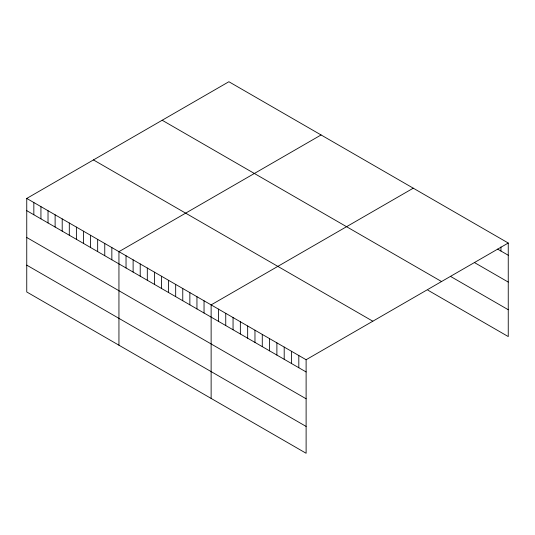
<?xml version="1.0" encoding="UTF-8"?>
<svg xmlns="http://www.w3.org/2000/svg" width="535" height="535" viewBox="0 0 535 535"><rect width="100%" height="100%" fill="white"/><g stroke="black" fill="none" stroke-linecap="round" stroke-linejoin="round"><path stroke-width="0.8" d="M26.75 198.438L306.114 359.727L306.114 453.265L26.75 291.976L26.75 198.438L228.886 81.735L508.25 243.024L508.25 336.562L427.88 290.164M321.074 134.96L118.944 251.664L118.944 345.202M413.267 188.186L211.131 304.89L211.131 398.428M306.114 359.727L508.25 243.024M497.624 249.116L508.25 255.248M474.371 262.524L508.25 282.085M450.463 276.368L508.25 309.732M162.179 120.248L441.549 281.537M93.451 159.925L372.821 321.214M26.75 210.663L306.114 371.952M26.75 237.493L306.114 398.789M26.75 265.139L306.114 426.435M500.941 246.956L500.941 251.035M298.811 355.507L298.811 367.732M291.501 351.288L291.501 363.519M284.199 347.068L284.199 359.299M276.889 342.855L276.889 355.079M269.587 338.635L269.587 350.86M262.277 334.415L262.277 346.64M254.968 330.195L254.968 342.427M247.665 325.982L247.665 338.207M240.355 321.762L240.355 333.987M233.053 317.543L233.053 329.767M225.743 313.323L225.743 325.548M218.44 309.103L218.44 321.334M204.042 300.79L204.042 313.022M196.947 296.698L196.947 308.922M189.858 292.605L189.858 304.83M182.763 288.512L182.763 300.737M175.674 284.413L175.674 296.644M168.585 280.32L168.585 292.551M161.49 276.227L161.49 288.452M154.401 272.134L154.401 284.359M147.306 268.042L147.306 280.266M140.217 263.942L140.217 276.174M133.121 259.849L133.121 272.074M126.033 255.757L126.033 267.981M111.848 247.565L111.848 259.796M104.76 243.472L104.76 255.697M97.664 239.379L97.664 251.604M90.575 235.286L90.575 247.511M83.48 231.187L83.48 243.418M76.391 227.094L76.391 239.326M69.303 223.001L69.303 235.226M62.207 218.909L62.207 231.133M55.118 214.816L55.118 227.041M48.023 210.716L48.023 222.948M40.934 206.624L40.934 218.848M33.839 202.531L33.839 214.756"/></g></svg>
